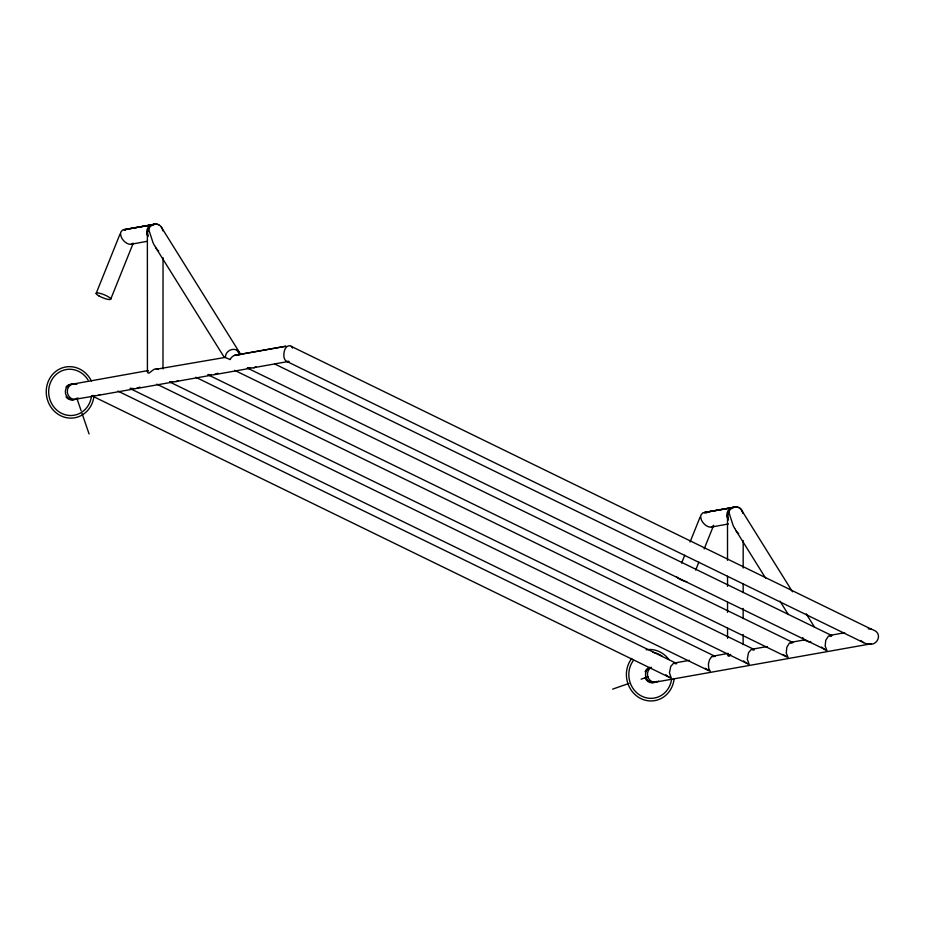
<?xml version="1.0" encoding="UTF-8"?>
<svg xmlns="http://www.w3.org/2000/svg" width="925" height="925" viewBox="0 0 925 925"><rect width="100%" height="100%" fill="white"/><g stroke="black" fill="none" stroke-linecap="round" stroke-linejoin="round"><path stroke-width="1.39" d="M162.985 368.936L163.043 257.717M743.133 644.552L743.133 634.446M743.145 618.559L743.145 608.442M743.157 592.555L743.168 583.895M743.168 568.008L743.191 540.558M147.376 232.73L147.41 371.307C148.046 377.55 153.492 365.872 158.256 369.514M147.41 371.307L148.486 370.543M96.165 293.398L119.984 234.129M110.757 299.087L133.003 243.749M681.598 563.071L684.778 555.173M690.073 542.004L700.132 516.971M695.669 570.077L698.849 562.169M704.145 548.999L713.672 525.284M713.325 525.851C709.672 529.944 701.74 523.423 700.965 518.324A15.436 7.793 37.1 0 1 700.942 514.994L703.012 512.693L706.631 512.913M133.096 243.113C129.685 246.929 121.707 240.847 120.817 235.482A15.436 7.793 37.1 0 1 120.793 232.152L122.62 229.955L125.869 229.851M730.669 654.38C729.524 657.687 726.738 656.16 727.975 653.501M217.826 373.214L213.155 374.926L207.894 374.509L209.489 375.4L211.351 375.122M139.906 387.113L135.328 388.754L130.067 388.338L131.662 389.228L133.524 388.962M95.021 395.646L91.783 395.761L669.758 677.551L671.307 678.106L669.446 672.857L670.764 666.37L673.573 663.26L676.661 663.56M172.848 381.817L169.691 381.979L747.573 663.722L749.123 664.277L747.273 659.12L748.533 652.645L751.273 649.489L754.349 649.639M250.606 368.023L247.426 368.092L826.95 650.437L825.158 646.055L825.747 640.32L828.453 636.076L831.829 635.591L274.852 364.057M178.109 380.626C176.143 382.8 169.252 381.169 169.645 381.956M255.936 366.786C253.843 368.878 247.449 367.479 247.38 368.069M100.189 394.512C98.085 396.501 91.922 395.16 91.737 395.727M289.016 361.363L253.577 367.711M715.002 656.288L712.25 656.472L714.204 656.588M94.211 396.039L77.272 398.941M249.866 368.37L214.658 374.637M612.639 689.125L628.931 683.448M641.141 679.181L647.928 676.811M792.783 642.436L789.36 643.129L786.805 647.35L786.25 653.062L788.042 657.351L782.989 654.438M288.565 361.525L286.796 361.421M131.338 244.212L146.867 241.367M711.487 527.053L728.426 523.955M71.849 384.268L148.058 370.578M712.886 656.183L728.206 653.42M156.325 369.237L224.671 357.501M234.453 355.373L285.871 346.228L237.39 354.853M790.702 642.355L804.241 639.938A68.762 0.994 25.7 0 1 804.935 640.181L810.231 642.355M829.621 635.44L844.675 632.746M151.307 224.891L124.574 229.631L154.209 224.405A7.839 7.261 79.9 0 0 147.642 228.255A7.839 7.261 79.9 0 0 147.954 236.384M97.923 395.38L133.131 389.124M136.842 388.465L172.038 382.21M175.75 381.551L210.946 375.296M731.444 507.733L704.711 512.485L734.346 507.258L704.087 512.473M673.967 663.098L689.46 660.346M751.794 649.269L767.276 646.517M657.421 681.783L871.431 643.754M123.938 229.631L154.209 224.405M711.764 656.461L709.487 659.86L708.411 663.942L708.666 668.139L710.215 671.192L705.162 668.266M868.251 628.792L869.061 628.838A15.436 13.528 -44.9 0 1 873.917 630.226C882.982 634.007 877.12 646.39 868.378 643.985A15.436 13.528 -44.9 0 1 863.534 642.597L860.759 640.551M790.436 642.621L792.02 642.759M830.199 635.764L831.448 635.926M752.487 649.604L753.84 649.801M674.764 663.445L676.221 663.676M230.082 359.513L224.787 357.316A68.762 0.994 25.7 0 0 224.093 357.085L155.909 247.9M825.401 649.893L821.493 647.072M747.481 663.676L744.509 661.768M708.573 670.59L130.737 388.87M669.758 677.551L666.832 675.736M291.433 346.459L871.581 629.301M863.592 642.632L286.727 361.386A15.436 6.683 -74.1 0 1 284.854 359.49C282.877 357.108 283.351 344.944 290.392 345.73A15.436 6.683 -74.1 0 1 292.3 347.638L292.52 348.101M234.649 370.335L793.095 642.609M208.564 375.041L786.493 656.808M195.73 377.25L754.187 649.523M156.822 384.164L715.268 656.438M117.914 391.078L676.36 663.352M804.183 639.984L802.692 637.568M158.672 250.964L157.84 250.27M738.67 533.702L737.988 533.112M744.22 661.491L743.665 660.901M666.393 675.331L665.85 674.73M741.341 509.791L792.494 591.803M806.23 613.83L814.624 627.289M736.057 530.742L765.588 578.09M779.972 601.157L788.308 614.512M161.204 226.949L239.066 351.789M236.869 350.113L239.829 354.876M734.623 528.395L734.323 527.828A78.22 27.715 33.2 0 1 733.005 525.111L728.657 511.571A7.932 7.527 -65.8 0 1 738.855 507.559A7.932 7.539 -67 0 1 742.775 512.866M154.475 245.541L154.174 244.975A78.22 27.715 33.2 0 1 152.868 242.269L148.509 228.718A7.932 7.527 -65.8 0 1 158.707 224.706A7.932 7.539 -67 0 1 162.742 230.799M76.902 398.432L81.111 410.723M82.047 413.463L89.066 433.952M727.513 515.572L727.524 560.319M727.536 576.206L727.536 586.311M727.536 602.187L727.536 612.292M727.547 628.168L727.547 638.273M78.648 398.189A7.839 7.261 79.9 0 1 67.352 392.42A7.839 7.261 79.9 0 1 76.937 384.28M658.75 681.077A7.839 7.261 79.9 0 1 648.39 678.164A7.839 7.261 79.9 0 1 651.524 667.33M805.525 640.401A7.839 7.308 -32 0 1 805.536 639.591M810.277 642.378A7.932 7.539 -66.8 0 1 810.728 641.522M225.376 357.547A7.839 7.308 -32 0 1 240.488 354.391M230.128 359.536A7.932 7.539 -66.8 0 1 238.141 354.888M686.963 581.941A7.839 1.653 21.9 0 1 676.406 576.633M728.542 519.885A7.839 7.261 79.9 0 1 727.778 511.12A7.839 7.261 79.9 0 1 735.063 507.328M728.703 511.594A7.932 7.527 -66.8 0 1 738.855 507.559A7.932 7.527 -66.8 0 1 742.763 512.947M728.414 519.526A8.221 7.689 -34.8 0 1 728.831 511.675A8.325 7.782 -34.6 0 0 728.357 519.387M737.803 533.077A21.61 7.654 33.2 0 1 734.855 528.487M148.567 228.741A7.932 7.527 -66.8 0 1 158.707 224.717M157.562 250.12A21.61 7.654 33.2 0 1 154.718 245.645M93.945 396.258A25.796 23.888 79.9 0 1 59.871 415.313A25.796 23.888 79.9 0 1 52.922 374.058A25.796 23.888 79.9 0 1 91.367 380.984M77.249 398.108A7.839 7.261 79.9 0 1 65.536 393.564A7.839 7.261 79.9 0 1 74.208 384.361M91.54 395.865A23.183 21.46 79.9 0 1 61.593 413.336A23.183 21.46 79.9 0 1 53.685 377.065A23.183 21.46 79.9 0 1 88.083 380.059M74.358 399.461A7.839 7.261 79.9 0 1 66.033 396.941M65.999 387.032A7.839 7.261 79.9 0 1 72.555 384.384M674.094 679.112A25.796 23.888 79.9 0 1 640.921 698.618A25.796 23.888 79.9 0 1 631.752 658.473M646.147 649.766A25.796 23.888 79.9 0 1 668.798 659.375M656.796 681.413A7.839 7.261 79.9 0 1 646.321 678.256A7.839 7.261 79.9 0 1 650.055 667.457M671.677 678.719A23.183 21.46 79.9 0 1 641.881 696.247A23.183 21.46 79.9 0 1 633.637 660.161M653.015 652.356A23.183 21.46 79.9 0 1 662.242 656.311M654.507 682.303A7.839 7.261 79.9 0 1 645.037 677.69M645.095 671.7A7.839 7.261 79.9 0 1 649.789 667.388M98.998 295.954A7.839 1.653 21.9 0 0 110.699 299.238A7.839 1.653 21.9 0 0 100.675 293.537A7.839 1.653 21.9 0 0 98.998 295.954M148.694 228.822A8.221 7.689 -34.8 0 0 147.896 235.863A8.325 7.782 -34.6 0 1 148.705 228.833"/></g></svg>
